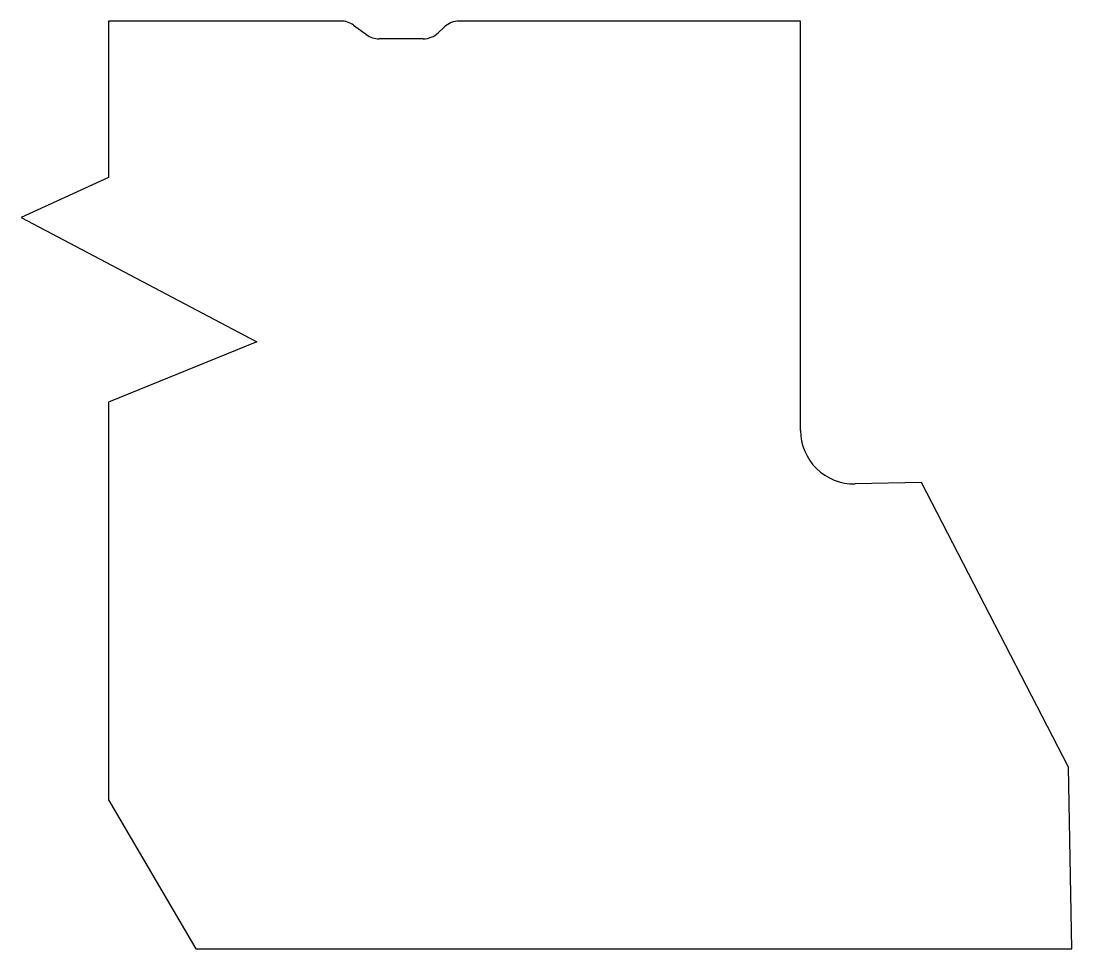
# Model space of a CAD drawing. Header units: millimetres. Extents: x 0 to 48.6, y 0.1 to 43.
import ezdxf

# ---------------------------------------------------------------- set-up
doc = ezdxf.new("R2010")
doc.units = ezdxf.units.MM

msp = doc.modelspace()

# ---------------------------------------------------------------- linework, layer by layer
at = {"color": 7, "linetype": 'Continuous'}
for p, q in [((4.088, 42.965), (4.088, 35.73)), ((14.817, 42.965), (4.088, 42.965)), ((15.411, 42.769), (15.999, 42.336)), ((36.069, 42.965), (20.297, 42.965)), ((36.069, 24.032), (36.069, 42.965)), ((19.609, 42.691), (19.317, 42.414)), ((18.629, 42.141), (16.592, 42.141)), ((4.088, 35.73), (0.037, 33.886)), ((0.037, 33.886), (10.932, 28.132)), ((10.932, 28.132), (4.088, 25.338)), ((4.088, 25.338), (4.088, 6.958)), ((41.659, 21.623), (38.589, 21.562)), ((48.447, 8.466), (41.659, 21.623)), ((48.615, 0.058), (48.447, 8.466)), ((4.088, 6.958), (8.11, 0.058)), ((8.11, 0.058), (48.615, 0.058))]:
    msp.add_line(p, q, dxfattribs=at)
for centre, radius, start, end in [((14.817, 41.965), 1, 53.5793, 90), ((20.297, 41.965), 1, 90, 133.4175), ((16.592, 43.141), 1, 233.5793, 270), ((18.629, 43.141), 1, 270, 313.4175), ((38.54, 24.032), 2.471, 180, 271.142)]:
    msp.add_arc(centre, radius, start, end, dxfattribs=at)

doc.saveas('drawing.dxf')
